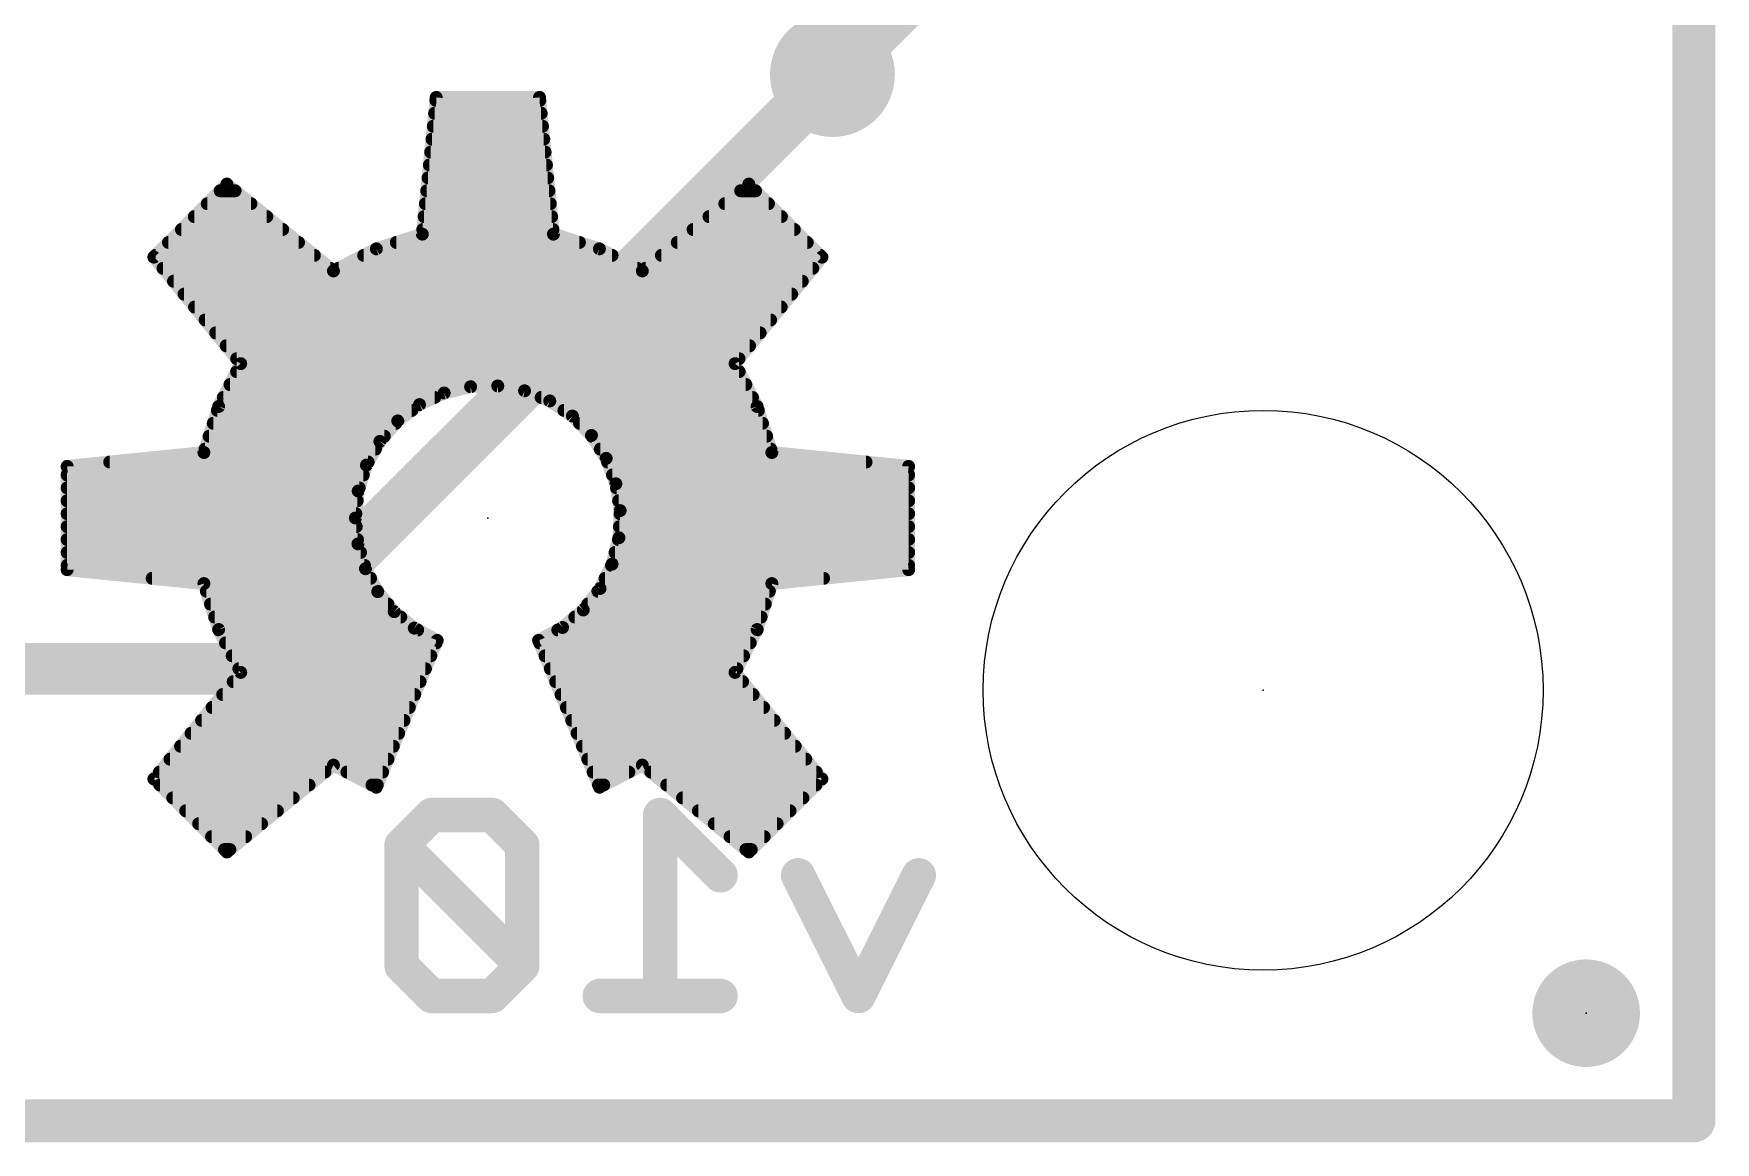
# Model space of a CAD drawing. Extents: x -38 to 69, y -21 to 41.
# Drawn here: x 30.85 to 40.77, y -0.13 to 6.41 of the extents above; entities that cross this region are included whole.
import ezdxf

# ---------------------------------------------------------------- set-up
doc = ezdxf.new("R2010")
doc.units = 0
for name, color, linetype in [('1', 12, 'CONTINUOUS'), ('16', 53, 'CONTINUOUS'), ('18', 110, 'CONTINUOUS'), ('20', 53, 'CONTINUOUS'), ('21', 41, 'CONTINUOUS'), ('23', 53, 'CONTINUOUS'), ('24', 53, 'CONTINUOUS')]:
    doc.layers.add(name, color=color, linetype=linetype)

# ---------------------------------------------------------------- blocks, each defined once
blk = doc.blocks.new('PIE')
at = {"const_width": 0.5}
blk.add_lwpolyline([(0, -0.25, 1), (0, 0.25, 1), (0, -0.25)], format="xyb", dxfattribs=at)
blk = doc.blocks.new('ROUNDV')
at = {"const_width": 0.5}
blk.add_lwpolyline([(0, -0.25, 1), (0, 0.25, 1), (0, -0.25)], format="xyb", dxfattribs=at)

msp = doc.modelspace()

# ---------------------------------------------------------------- linework, layer by layer
at = {"layer": '1', "const_width": 0.254}
for points in [[(40.64, 40.64), (40.64, 0)], [(35.56, 6.1722), (35.56, 7.62)], [(40.64, 0), (0, 0)]]:
    msp.add_lwpolyline(points, dxfattribs=at)
at = {"layer": '1', "const_width": 0.127}
for points in [[(35.4965, 6.1722, 1), (35.6235, 6.1722)], [(40.64, -0.0635, 1), (40.64, 0.0635)], [(40.5765, 0, 1), (40.7035, 0)]]:
    msp.add_lwpolyline(points, format="xyb", dxfattribs=at)
at = {"layer": '16'}
for points, const_width in [([(40.64, 40.64), (40.64, 0)], 0.254), ([(35.56, 6.1722), (39.37, 9.9822)], 0.3048), ([(32.0548, 2.667), (35.56, 6.1722)], 0.3048), ([(32.0548, 2.667), (24.13, 2.667)], 0.3048), ([(33.1969, 1.8043), (33.0189, 1.6264)], 0.2032), ([(33.5528, 1.8043), (33.1969, 1.8043)], 0.2032), ([(33.7307, 1.6264), (33.5528, 1.8043)], 0.2032), ([(34.9001, 1.4484), (34.5442, 1.8043)], 0.2032), ([(34.5442, 1.8043), (34.5442, 0.7366)], 0.2032), ([(33.0189, 1.6264), (33.0189, 0.9146)], 0.2032), ([(33.7307, 0.9146), (33.0189, 1.6264)], 0.2032), ([(33.7307, 0.9146), (33.7307, 1.6264)], 0.2032), ([(35.7136, 0.7366), (35.3577, 1.4484)], 0.2032), ([(36.0695, 1.4484), (35.7136, 0.7366)], 0.2032), ([(33.0189, 0.9146), (33.1969, 0.7366)], 0.2032), ([(33.5528, 0.7366), (33.7307, 0.9146)], 0.2032), ([(33.1969, 0.7366), (33.5528, 0.7366)], 0.2032), ([(34.9001, 0.7366), (34.1883, 0.7366)], 0.2032), ([(40.64, 0), (0, 0)], 0.254)]:
    msp.add_lwpolyline(points, dxfattribs=dict(at, const_width=const_width))
for points, const_width in [([(35.5061, 6.2261, 1), (35.6139, 6.1183)], 0.1524), ([(35.6139, 6.1183, 1), (35.5061, 6.2261)], 0.1524), ([(32.0009, 2.7209, 1), (32.1087, 2.6131)], 0.1524), ([(32.0548, 2.5908, 1), (32.0548, 2.7432)], 0.1524), ([(33.1969, 1.8551, 1), (33.1969, 1.7535)], 0.1016), ([(33.2328, 1.7684, 1), (33.1609, 1.8402)], 0.1016), ([(33.5887, 1.8402, 1), (33.5168, 1.7684)], 0.1016), ([(33.5528, 1.7535, 1), (33.5528, 1.8551)], 0.1016), ([(34.5801, 1.8402, 1), (34.5083, 1.7684)], 0.1016), ([(34.595, 1.8043, 1), (34.4934, 1.8043)], 0.1016), ([(33.0697, 1.6264, 1), (32.9681, 1.6264)], 0.1016), ([(33.0548, 1.6623, 1), (32.983, 1.5904)], 0.1016), ([(32.983, 1.6623, 1), (33.0548, 1.5904)], 0.1016), ([(33.7815, 1.6264, 1), (33.6799, 1.6264)], 0.1016), ([(33.6948, 1.5904, 1), (33.7666, 1.6623)], 0.1016), ([(34.8642, 1.4125, 1), (34.936, 1.4843)], 0.1016), ([(35.4031, 1.4711, 1), (35.3123, 1.4257)], 0.1016), ([(36.1149, 1.4257, 1), (36.0241, 1.4711)], 0.1016), ([(33.0548, 0.9505, 1), (32.983, 0.8786)], 0.1016), ([(33.7666, 0.8786, 1), (33.6948, 0.9505)], 0.1016), ([(33.6948, 0.8786, 1), (33.7666, 0.9505)], 0.1016), ([(32.9681, 0.9146, 1), (33.0697, 0.9146)], 0.1016), ([(33.6799, 0.9146, 1), (33.7815, 0.9146)], 0.1016), ([(33.1969, 0.7874, 1), (33.1969, 0.6858)], 0.1016), ([(33.1609, 0.7007, 1), (33.2328, 0.7725)], 0.1016), ([(33.5168, 0.7725, 1), (33.5887, 0.7007)], 0.1016), ([(33.5528, 0.6858, 1), (33.5528, 0.7874)], 0.1016), ([(34.1883, 0.7874, 1), (34.1883, 0.6858)], 0.1016), ([(34.9001, 0.6858, 1), (34.9001, 0.7874)], 0.1016), ([(35.6682, 0.7593, 1), (35.759, 0.7139)], 0.1016), ([(35.6682, 0.7139, 1), (35.759, 0.7593)], 0.1016), ([(34.4934, 0.7366, 1), (34.595, 0.7366)], 0.1016), ([(40.64, -0.0635, 1), (40.64, 0.0635)], 0.127), ([(40.5765, 0, 1), (40.7035, 0)], 0.127)]:
    msp.add_lwpolyline(points, format="xyb", dxfattribs=dict(at, const_width=const_width))
at = {"layer": '20', "const_width": 0.2032}
for points in [[(40.64, 40.64), (40.64, 0)], [(40.64, 0), (0, 0)]]:
    msp.add_lwpolyline(points, dxfattribs=at)
at = {"layer": '20', "const_width": 0.1016}
for points in [[(40.64, -0.0508, 1), (40.64, 0.0508)], [(40.5892, 0, 1), (40.6908, 0)]]:
    msp.add_lwpolyline(points, format="xyb", dxfattribs=at)
at = {"layer": '20'}
msp.add_circle((38.1, 2.54), 1.651, dxfattribs=at)
at = {"layer": '21', "const_width": 0.0762}
for points in [[(33.2233, 6.0374), (33.1414, 5.2307)], [(33.2215, 6.0198), (33.8345, 6.0198)], [(33.8327, 6.0374), (33.2233, 6.0374)], [(33.9146, 5.2307), (33.8327, 6.0374)], [(33.2138, 5.9436), (33.8422, 5.9436)], [(33.206, 5.8674), (33.85, 5.8674)], [(33.1906, 5.715), (33.8654, 5.715)], [(33.1983, 5.7912), (33.8577, 5.7912)], [(33.1828, 5.6388), (33.8732, 5.6388)], [(31.9888, 5.526), (31.558, 5.0952)], [(32.6172, 5.0136), (31.9888, 5.526)], [(33.1751, 5.5626), (33.8809, 5.5626)], [(35.0672, 5.526), (34.4388, 5.0136)], [(35.498, 5.0952), (35.0672, 5.526)], [(31.9492, 5.4864), (32.0374, 5.4864)], [(33.1674, 5.4864), (33.8886, 5.4864)], [(35.0186, 5.4864), (35.1068, 5.4864)], [(31.7968, 5.334), (32.2243, 5.334)], [(31.873, 5.4102), (32.1308, 5.4102)], [(33.1519, 5.334), (33.9041, 5.334)], [(33.1596, 5.4102), (33.8964, 5.4102)], [(34.8317, 5.334), (35.2592, 5.334)], [(34.9252, 5.4102), (35.183, 5.4102)], [(31.7206, 5.2578), (32.3177, 5.2578)], [(33.1414, 5.2307), (32.8703, 5.1439)], [(33.1442, 5.2578), (33.9119, 5.2578)], [(34.1857, 5.1439), (33.9146, 5.2307)], [(34.7383, 5.2578), (35.3354, 5.2578)], [(31.6444, 5.1816), (32.4112, 5.1816)], [(32.8703, 5.1439), (32.6172, 5.0136)], [(32.988, 5.1816), (34.068, 5.1816)], [(34.4388, 5.0136), (34.1857, 5.1439)], [(34.6448, 5.1816), (35.4116, 5.1816)], [(31.558, 5.0952), (32.0704, 4.4668)], [(31.5682, 5.1054), (32.5046, 5.1054)], [(31.6118, 5.0292), (32.5981, 5.0292)], [(32.6475, 5.0292), (34.4085, 5.0292)], [(32.7955, 5.1054), (34.2605, 5.1054)], [(34.4579, 5.0292), (35.4442, 5.0292)], [(34.5514, 5.1054), (35.4878, 5.1054)], [(34.9856, 4.4668), (35.498, 5.0952)], [(31.674, 4.953), (35.382, 4.953)], [(31.7361, 4.8768), (35.3199, 4.8768)], [(31.7982, 4.8006), (35.2578, 4.8006)], [(31.8604, 4.7244), (35.1956, 4.7244)], [(31.9225, 4.6482), (35.1335, 4.6482)], [(31.9846, 4.572), (35.0714, 4.572)], [(32.0704, 4.4668), (31.9401, 4.2137)], [(32.0468, 4.4958), (35.0092, 4.4958)], [(35.1159, 4.2137), (34.9856, 4.4668)], [(32.0069, 4.3434), (35.0492, 4.3434)], [(32.0461, 4.4196), (35.0099, 4.4196)], [(33.2699, 4.2934), (33.426, 4.3306)], [(33.426, 4.3306), (33.5864, 4.3351)], [(33.5864, 4.3351), (33.7443, 4.3068)], [(31.9676, 4.2672), (33.2141, 4.2672)], [(33.1248, 4.2252), (33.2699, 4.2934)], [(33.7443, 4.3068), (33.893, 4.2468)], [(33.8423, 4.2672), (35.0884, 4.2672)], [(33.893, 4.2468), (34.0264, 4.1576)], [(31.9401, 4.2137), (31.8533, 3.9426)], [(31.9328, 4.191), (33.0793, 4.191)], [(32.8908, 4.0081), (32.9966, 4.1287)], [(32.9966, 4.1287), (33.1248, 4.2252)], [(33.9765, 4.191), (35.1232, 4.191)], [(34.0264, 4.1576), (34.1388, 4.0431)], [(35.2027, 3.9426), (35.1159, 4.2137)], [(31.884, 4.0386), (32.9175, 4.0386)], [(31.9084, 4.1148), (32.9844, 4.1148)], [(34.0685, 4.1148), (35.1476, 4.1148)], [(34.1388, 4.0431), (34.2254, 3.9081)], [(34.1417, 4.0386), (35.172, 4.0386)], [(31.8533, 3.9426), (31.0466, 3.8607)], [(31.8596, 3.9624), (32.865, 3.9624)], [(32.8119, 3.8684), (32.8908, 4.0081)], [(34.1906, 3.9624), (35.1964, 3.9624)], [(36.0094, 3.8607), (35.2027, 3.9426)], [(31.0466, 3.8607), (31.0466, 3.2513)], [(31.2978, 3.8862), (32.8219, 3.8862)], [(32.7632, 3.7156), (32.8119, 3.8684)], [(34.2254, 3.9081), (34.2826, 3.7582)], [(34.2338, 3.8862), (35.7582, 3.8862)], [(36.0094, 3.2513), (36.0094, 3.8607)], [(31.0466, 3.81), (32.7933, 3.81)], [(31.0466, 3.7338), (32.769, 3.7338)], [(34.2629, 3.81), (36.0094, 3.81)], [(34.2826, 3.7582), (34.308, 3.5998)], [(34.2866, 3.7338), (36.0094, 3.7338)], [(31.0466, 3.6576), (32.7572, 3.6576)], [(32.7467, 3.556), (32.7632, 3.7156)], [(34.2988, 3.6576), (36.0094, 3.6576)], [(31.0466, 3.5814), (32.7493, 3.5814)], [(32.7617, 3.4036), (32.7467, 3.556)], [(34.308, 3.5998), (34.3005, 3.4396)], [(34.3072, 3.5814), (36.0094, 3.5814)], [(31.0466, 3.5052), (32.7517, 3.5052)], [(34.3005, 3.4396), (34.2605, 3.2842)], [(34.3036, 3.5052), (36.0094, 3.5052)], [(31.0466, 3.429), (32.7592, 3.429)], [(31.0466, 3.3528), (32.7771, 3.3528)], [(32.8062, 3.257), (32.7617, 3.4036)], [(34.2782, 3.3528), (36.0094, 3.3528)], [(34.2978, 3.429), (36.0094, 3.429)], [(31.0466, 3.2766), (32.8002, 3.2766)], [(31.0466, 3.2513), (31.8533, 3.1694)], [(32.8784, 3.1219), (32.8062, 3.257)], [(34.2605, 3.2842), (34.1895, 3.1404)], [(34.2567, 3.2766), (36.0094, 3.2766)], [(35.2027, 3.1694), (36.0094, 3.2513)], [(31.548, 3.2004), (32.8364, 3.2004)], [(31.8533, 3.1694), (31.9401, 2.8983)], [(34.1895, 3.1404), (34.0907, 3.014)], [(34.2191, 3.2004), (35.508, 3.2004)], [(35.1159, 2.8983), (35.2027, 3.1694)], [(31.8678, 3.1242), (32.8772, 3.1242)], [(31.8922, 3.048), (32.939, 3.048)], [(32.9755, 3.0035), (32.8784, 3.1219)], [(34.1173, 3.048), (35.1638, 3.048)], [(34.1769, 3.1242), (35.1882, 3.1242)], [(31.9165, 2.9718), (33.0142, 2.9718)], [(33.0939, 2.9064), (32.9755, 3.0035)], [(34.0907, 3.014), (33.9681, 2.9105)], [(34.0407, 2.9718), (35.1395, 2.9718)], [(31.9401, 2.8983), (32.0704, 2.6452)], [(31.9414, 2.8956), (33.1141, 2.8956)], [(33.229, 2.8342), (33.0939, 2.9064)], [(33.9681, 2.9105), (33.827, 2.8342)], [(33.9406, 2.8956), (35.1146, 2.8956)], [(34.9856, 2.6452), (35.1159, 2.8983)], [(31.9807, 2.8194), (33.2229, 2.8194)], [(32.0199, 2.7432), (33.1913, 2.7432)], [(32.8702, 1.968), (33.229, 2.8342)], [(33.827, 2.8342), (34.1858, 1.968)], [(33.8331, 2.8194), (35.0753, 2.8194)], [(33.8647, 2.7432), (35.0361, 2.7432)], [(32.0704, 2.6452), (31.558, 2.0168)], [(32.0592, 2.667), (33.1597, 2.667)], [(33.8963, 2.667), (34.9968, 2.667)], [(35.498, 2.0168), (34.9856, 2.6452)], [(32.026, 2.5908), (33.1282, 2.5908)], [(33.9278, 2.5908), (35.03, 2.5908)], [(31.9639, 2.5146), (33.0966, 2.5146)], [(33.9594, 2.5146), (35.0921, 2.5146)], [(31.8396, 2.3622), (33.0335, 2.3622)], [(31.9018, 2.4384), (33.065, 2.4384)], [(33.9909, 2.4384), (35.1542, 2.4384)], [(34.0225, 2.3622), (35.2164, 2.3622)], [(31.7775, 2.286), (33.0019, 2.286)], [(34.0541, 2.286), (35.2785, 2.286)], [(31.7154, 2.2098), (32.9704, 2.2098)], [(34.0856, 2.2098), (35.3406, 2.2098)], [(31.5911, 2.0574), (32.5669, 2.0574)], [(31.6532, 2.1336), (32.9388, 2.1336)], [(31.9888, 1.586), (32.6172, 2.0984)], [(32.6172, 2.0984), (32.8702, 1.968)], [(32.6967, 2.0574), (32.9072, 2.0574)], [(34.1172, 2.1336), (35.4028, 2.1336)], [(34.1488, 2.0574), (34.3593, 2.0574)], [(34.1858, 1.968), (34.4388, 2.0984)], [(34.4388, 2.0984), (35.0672, 1.586)], [(34.4891, 2.0574), (35.4649, 2.0574)], [(31.558, 2.0168), (31.9888, 1.586)], [(31.5936, 1.9812), (32.4735, 1.9812)], [(32.8446, 1.9812), (32.8757, 1.9812)], [(34.1803, 1.9812), (34.2114, 1.9812)], [(34.5825, 1.9812), (35.4624, 1.9812)], [(35.0672, 1.586), (35.498, 2.0168)], [(31.6698, 1.905), (32.38, 1.905)], [(34.676, 1.905), (35.3862, 1.905)], [(31.746, 1.8288), (32.2866, 1.8288)], [(31.8222, 1.7526), (32.1931, 1.7526)], [(34.7694, 1.8288), (35.31, 1.8288)], [(34.8629, 1.7526), (35.2338, 1.7526)], [(31.8984, 1.6764), (32.0997, 1.6764)], [(34.9563, 1.6764), (35.1576, 1.6764)], [(31.9746, 1.6002), (32.0062, 1.6002)], [(35.0498, 1.6002), (35.0814, 1.6002)]]:
    msp.add_lwpolyline(points, dxfattribs=at)
at = {"layer": '21', "const_width": 0.0381}
for points in [[(33.2215, 6.0389, 1), (33.2215, 6.0008)], [(33.2233, 6.0564, 1), (33.2233, 6.0183)], [(33.2423, 6.0355, 1), (33.2043, 6.0393)], [(33.8517, 6.0393, 1), (33.8137, 6.0355)], [(33.8327, 6.0183, 1), (33.8327, 6.0564)], [(33.8345, 6.0008, 1), (33.8345, 6.0389)], [(33.2138, 5.9627, 1), (33.2138, 5.9245)], [(33.8422, 5.9245, 1), (33.8422, 5.9627)], [(33.206, 5.8864, 1), (33.206, 5.8483)], [(33.85, 5.8483, 1), (33.85, 5.8864)], [(33.1906, 5.734, 1), (33.1906, 5.6959)], [(33.1983, 5.8102, 1), (33.1983, 5.7721)], [(33.8577, 5.7721, 1), (33.8577, 5.8102)], [(33.8654, 5.6959, 1), (33.8654, 5.734)], [(33.1828, 5.6579, 1), (33.1828, 5.6198)], [(33.8732, 5.6198, 1), (33.8732, 5.6579)], [(32.0008, 5.5408, 1), (31.9768, 5.5112)], [(32.0023, 5.5125, 1), (31.9753, 5.5395)], [(33.1751, 5.5817, 1), (33.1751, 5.5436)], [(33.8809, 5.5436, 1), (33.8809, 5.5817)], [(35.0807, 5.5395, 1), (35.0537, 5.5125)], [(35.0792, 5.5112, 1), (35.0552, 5.5408)], [(31.9492, 5.5055, 1), (31.9492, 5.4674)], [(32.0374, 5.4674, 1), (32.0374, 5.5055)], [(33.1674, 5.5055, 1), (33.1674, 5.4674)], [(33.8886, 5.4674, 1), (33.8886, 5.5055)], [(35.0186, 5.5055, 1), (35.0186, 5.4674)], [(35.1068, 5.4674, 1), (35.1068, 5.5055)], [(31.7968, 5.3531, 1), (31.7968, 5.315)], [(31.873, 5.4293, 1), (31.873, 5.3912)], [(32.1308, 5.3912, 1), (32.1308, 5.4293)], [(32.2243, 5.315, 1), (32.2243, 5.3531)], [(33.1519, 5.3531, 1), (33.1519, 5.315)], [(33.1596, 5.4293, 1), (33.1596, 5.3912)], [(33.8964, 5.3912, 1), (33.8964, 5.4293)], [(33.9041, 5.315, 1), (33.9041, 5.3531)], [(34.8317, 5.3531, 1), (34.8317, 5.315)], [(34.9252, 5.4293, 1), (34.9252, 5.3912)], [(35.183, 5.3912, 1), (35.183, 5.4293)], [(35.2592, 5.315, 1), (35.2592, 5.3531)], [(31.7206, 5.2769, 1), (31.7206, 5.2388)], [(32.3177, 5.2388, 1), (32.3177, 5.2769)], [(33.1442, 5.2769, 1), (33.1442, 5.2388)], [(33.1472, 5.2126, 1), (33.1356, 5.2488)], [(33.9204, 5.2488, 1), (33.9088, 5.2126)], [(33.9119, 5.2388, 1), (33.9119, 5.2769)], [(34.7383, 5.2769, 1), (34.7383, 5.2388)], [(35.3354, 5.2388, 1), (35.3354, 5.2769)], [(31.6444, 5.2007, 1), (31.6444, 5.1626)], [(32.4112, 5.1626, 1), (32.4112, 5.2007)], [(32.8645, 5.1621, 1), (32.8761, 5.1258)], [(32.879, 5.127, 1), (32.8616, 5.1609)], [(32.988, 5.2007, 1), (32.988, 5.1626)], [(33.1224, 5.2326, 1), (33.1604, 5.2288)], [(33.8956, 5.2288, 1), (33.9336, 5.2326)], [(34.068, 5.1626, 1), (34.068, 5.2007)], [(34.1944, 5.1609, 1), (34.177, 5.127)], [(34.1799, 5.1258, 1), (34.1915, 5.1621)], [(34.6448, 5.2007, 1), (34.6448, 5.1626)], [(35.4116, 5.1626, 1), (35.4116, 5.2007)], [(31.5728, 5.1072, 1), (31.5432, 5.0832)], [(31.5445, 5.1087, 1), (31.5715, 5.0817)], [(31.5682, 5.1245, 1), (31.5682, 5.0864)], [(31.6118, 5.0483, 1), (31.6118, 5.0102)], [(32.5046, 5.0864, 1), (32.5046, 5.1245)], [(32.5981, 5.0102, 1), (32.5981, 5.0483)], [(32.6475, 5.0483, 1), (32.6475, 5.0102)], [(32.7955, 5.1245, 1), (32.7955, 5.0864)], [(34.2605, 5.0864, 1), (34.2605, 5.1245)], [(34.4085, 5.0102, 1), (34.4085, 5.0483)], [(34.4579, 5.0483, 1), (34.4579, 5.0102)], [(34.5514, 5.1245, 1), (34.5514, 5.0864)], [(35.4442, 5.0102, 1), (35.4442, 5.0483)], [(35.5128, 5.0832, 1), (35.4832, 5.1072)], [(35.4845, 5.0817, 1), (35.5115, 5.1087)], [(35.4878, 5.0864, 1), (35.4878, 5.1245)], [(31.674, 4.9721, 1), (31.674, 4.934)], [(32.6085, 5.0305, 1), (32.6259, 4.9967)], [(32.6052, 4.9988, 1), (32.6292, 5.0284)], [(34.4268, 5.0284, 1), (34.4508, 4.9988)], [(34.4301, 4.9967, 1), (34.4475, 5.0305)], [(35.382, 4.934, 1), (35.382, 4.9721)], [(31.7361, 4.8959, 1), (31.7361, 4.8578)], [(35.3199, 4.8578, 1), (35.3199, 4.8959)], [(31.7982, 4.8197, 1), (31.7982, 4.7816)], [(31.8604, 4.7435, 1), (31.8604, 4.7054)], [(35.1956, 4.7054, 1), (35.1956, 4.7435)], [(35.2578, 4.7816, 1), (35.2578, 4.8197)], [(31.9225, 4.6673, 1), (31.9225, 4.6292)], [(35.1335, 4.6292, 1), (35.1335, 4.6673)], [(31.9846, 4.5911, 1), (31.9846, 4.553)], [(35.0714, 4.553, 1), (35.0714, 4.5911)], [(32.0468, 4.5149, 1), (32.0468, 4.4768)], [(32.0873, 4.4581, 1), (32.0535, 4.4755)], [(32.0556, 4.4548, 1), (32.0852, 4.4788)], [(35.0025, 4.4755, 1), (34.9687, 4.4581)], [(34.9708, 4.4788, 1), (35.0004, 4.4548)], [(35.0092, 4.4768, 1), (35.0092, 4.5149)], [(32.0069, 4.3624, 1), (32.0069, 4.3243)], [(32.0461, 4.4386, 1), (32.0461, 4.4005)], [(33.4255, 4.3496, 1), (33.4265, 4.3116)], [(33.4304, 4.3121, 1), (33.4216, 4.3491)], [(33.5897, 4.3539, 1), (33.583, 4.3163)], [(33.5869, 4.3161, 1), (33.5858, 4.3541)], [(35.0099, 4.4005, 1), (35.0099, 4.4386)], [(35.0492, 4.3243, 1), (35.0492, 4.3624)], [(31.9676, 4.2862, 1), (31.9676, 4.2481)], [(33.2141, 4.2481, 1), (33.2141, 4.2862)], [(33.2655, 4.312, 1), (33.2743, 4.2749)], [(33.278, 4.2762, 1), (33.2618, 4.3107)], [(33.7514, 4.3244, 1), (33.7371, 4.2891)], [(33.7409, 4.288, 1), (33.7476, 4.3255)], [(33.8423, 4.2862, 1), (33.8423, 4.2481)], [(33.9036, 4.2626, 1), (33.8825, 4.2309)], [(33.8859, 4.2291, 1), (33.9002, 4.2644)], [(35.0884, 4.2481, 1), (35.0884, 4.2862)], [(31.9328, 4.21, 1), (31.9328, 4.1719)], [(31.9231, 4.2224, 1), (31.957, 4.205)], [(31.9582, 4.2079, 1), (31.9219, 4.2195)], [(33.0109, 4.1162, 1), (32.9822, 4.1413)], [(33.0793, 4.1719, 1), (33.0793, 4.21)], [(33.1166, 4.2424, 1), (33.1329, 4.2079)], [(33.1362, 4.21, 1), (33.1133, 4.2404)], [(33.9765, 4.21, 1), (33.9765, 4.1719)], [(34.04, 4.171, 1), (34.0128, 4.1443)], [(34.0158, 4.1418, 1), (34.037, 4.1735)], [(35.1341, 4.2195, 1), (35.0978, 4.2079)], [(35.099, 4.205, 1), (35.1329, 4.2224)], [(35.1232, 4.1719, 1), (35.1232, 4.21)], [(31.884, 4.0577, 1), (31.884, 4.0196)], [(31.9084, 4.1338, 1), (31.9084, 4.0957)], [(32.9175, 4.0196, 1), (32.9175, 4.0577)], [(32.9851, 4.1439, 1), (33.008, 4.1135)], [(32.9844, 4.0957, 1), (32.9844, 4.1338)], [(34.0685, 4.1338, 1), (34.0685, 4.0957)], [(34.1548, 4.0534, 1), (34.1228, 4.0329)], [(34.1417, 4.0577, 1), (34.1417, 4.0196)], [(34.1252, 4.0298, 1), (34.1524, 4.0565)], [(35.1476, 4.0957, 1), (35.1476, 4.1338)], [(35.172, 4.0196, 1), (35.172, 4.0577)], [(31.8352, 3.9484, 1), (31.8714, 3.9368)], [(31.8596, 3.9815, 1), (31.8596, 3.9434)], [(31.8552, 3.9236, 1), (31.8514, 3.9616)], [(32.865, 3.9434, 1), (32.865, 3.9815)], [(32.8765, 4.0207, 1), (32.9051, 3.9955)], [(32.9074, 3.9987, 1), (32.8742, 4.0175)], [(34.1906, 3.9815, 1), (34.1906, 3.9434)], [(35.2046, 3.9616, 1), (35.2008, 3.9236)], [(35.1846, 3.9368, 1), (35.2208, 3.9484)], [(35.1964, 3.9434, 1), (35.1964, 3.9815)], [(31.0447, 3.8797, 1), (31.0485, 3.8417)], [(31.0657, 3.8607, 1), (31.0276, 3.8607)], [(31.2978, 3.9053, 1), (31.2978, 3.8672)], [(32.7953, 3.8778, 1), (32.8285, 3.8591)], [(32.83, 3.8626, 1), (32.7937, 3.8742)], [(32.8219, 3.8672, 1), (32.8219, 3.9053)], [(34.2432, 3.9149, 1), (34.2076, 3.9013)], [(34.2094, 3.8978, 1), (34.2415, 3.9184)], [(34.2338, 3.9053, 1), (34.2338, 3.8672)], [(35.7582, 3.8672, 1), (35.7582, 3.9053)], [(36.0284, 3.8607, 1), (35.9903, 3.8607)], [(36.0075, 3.8417, 1), (36.0113, 3.8797)], [(31.0466, 3.8291, 1), (31.0466, 3.791)], [(31.0466, 3.7529, 1), (31.0466, 3.7147)], [(32.769, 3.7147, 1), (32.769, 3.7529)], [(32.7933, 3.791, 1), (32.7933, 3.8291)], [(34.2629, 3.8291, 1), (34.2629, 3.791)], [(34.3015, 3.7612, 1), (34.2638, 3.7552)], [(34.2648, 3.7514, 1), (34.3004, 3.765)], [(34.2866, 3.7529, 1), (34.2866, 3.7147)], [(36.0094, 3.791, 1), (36.0094, 3.8291)], [(36.0094, 3.7147, 1), (36.0094, 3.7529)], [(31.0466, 3.6766, 1), (31.0466, 3.6385)], [(32.745, 3.7214, 1), (32.7813, 3.7098)], [(32.7821, 3.7136, 1), (32.7442, 3.7175)], [(32.7572, 3.6385, 1), (32.7572, 3.6766)], [(34.2988, 3.6766, 1), (34.2988, 3.6385)], [(36.0094, 3.6385, 1), (36.0094, 3.6766)], [(31.0466, 3.6005, 1), (31.0466, 3.5624)], [(32.7657, 3.5579, 1), (32.7277, 3.5541)], [(32.7278, 3.558, 1), (32.7656, 3.554)], [(32.7493, 3.5624, 1), (32.7493, 3.6005)], [(34.3072, 3.6005, 1), (34.3072, 3.5624)], [(34.3271, 3.5989, 1), (34.289, 3.6007)], [(34.2892, 3.5968, 1), (34.3268, 3.6028)], [(36.0094, 3.5624, 1), (36.0094, 3.6005)], [(31.0466, 3.5243, 1), (31.0466, 3.4862)], [(32.7517, 3.4862, 1), (32.7517, 3.5243)], [(34.319, 3.4348, 1), (34.2821, 3.4443)], [(34.3036, 3.5243, 1), (34.3036, 3.4862)], [(36.0094, 3.4862, 1), (36.0094, 3.5243)], [(31.0466, 3.4481, 1), (31.0466, 3.41)], [(31.0466, 3.3719, 1), (31.0466, 3.3338)], [(32.7799, 3.4091, 1), (32.7435, 3.398)], [(32.7427, 3.4017, 1), (32.7807, 3.4054)], [(32.7592, 3.41, 1), (32.7592, 3.4481)], [(32.7771, 3.3338, 1), (32.7771, 3.3719)], [(34.2782, 3.3719, 1), (34.2782, 3.3338)], [(34.2978, 3.4481, 1), (34.2978, 3.41)], [(34.2815, 3.4405, 1), (34.3196, 3.4387)], [(36.0094, 3.41, 1), (36.0094, 3.4481)], [(36.0094, 3.3338, 1), (36.0094, 3.3719)], [(31.0466, 3.2957, 1), (31.0466, 3.2576)], [(31.0485, 3.2703, 1), (31.0447, 3.2323)], [(32.823, 3.266, 1), (32.7894, 3.248)], [(32.7879, 3.2515, 1), (32.8244, 3.2625)], [(32.8002, 3.2576, 1), (32.8002, 3.2957)], [(34.2567, 3.2957, 1), (34.2567, 3.2576)], [(34.242, 3.289, 1), (34.2789, 3.2795)], [(34.2776, 3.2758, 1), (34.2434, 3.2927)], [(36.0113, 3.2323, 1), (36.0075, 3.2703)], [(36.0094, 3.2576, 1), (36.0094, 3.2957)], [(31.0276, 3.2513, 1), (31.0657, 3.2513)], [(31.548, 3.2195, 1), (31.548, 3.1814)], [(31.8714, 3.1752, 1), (31.8352, 3.1636)], [(31.8514, 3.1504, 1), (31.8552, 3.1884)], [(32.8364, 3.1814, 1), (32.8364, 3.2195)], [(34.2045, 3.1286, 1), (34.1745, 3.1521)], [(34.2191, 3.2195, 1), (34.2191, 3.1814)], [(35.2008, 3.1884, 1), (35.2046, 3.1504)], [(35.2208, 3.1636, 1), (35.1846, 3.1752)], [(35.508, 3.1814, 1), (35.508, 3.2195)], [(35.9903, 3.2513, 1), (36.0284, 3.2513)], [(31.8678, 3.1433, 1), (31.8678, 3.1052)], [(31.8922, 3.0671, 1), (31.8922, 3.029)], [(32.8931, 3.134, 1), (32.8636, 3.1099)], [(32.8616, 3.113, 1), (32.8952, 3.1309)], [(32.8772, 3.1052, 1), (32.8772, 3.1433)], [(32.939, 3.029, 1), (32.939, 3.0671)], [(34.1173, 3.0671, 1), (34.1173, 3.029)], [(34.1769, 3.1433, 1), (34.1769, 3.1052)], [(34.1724, 3.1488, 1), (34.2066, 3.1319)], [(35.1638, 3.029, 1), (35.1638, 3.0671)], [(35.1882, 3.1052, 1), (35.1882, 3.1433)], [(31.9165, 2.9909, 1), (31.9165, 2.9527)], [(32.9876, 3.0183, 1), (32.9634, 2.9888)], [(32.9608, 2.9915, 1), (32.9903, 3.0156)], [(33.0142, 2.9527, 1), (33.0142, 2.9909)], [(34.0407, 2.9909, 1), (34.0407, 2.9527)], [(34.0757, 3.0257, 1), (34.1057, 3.0023)], [(34.103, 2.9994, 1), (34.0784, 3.0286)], [(35.1395, 2.9527, 1), (35.1395, 2.9909)], [(31.957, 2.907, 1), (31.9231, 2.8896)], [(31.9219, 2.8925, 1), (31.9582, 2.9041)], [(31.9414, 2.9146, 1), (31.9414, 2.8765)], [(33.1029, 2.9232, 1), (33.0849, 2.8896)], [(33.0818, 2.8917, 1), (33.106, 2.9211)], [(33.1141, 2.8765, 1), (33.1141, 2.9146)], [(33.9406, 2.9146, 1), (33.9406, 2.8765)], [(33.9558, 2.925, 1), (33.9804, 2.8959)], [(33.9772, 2.8937, 1), (33.9591, 2.9272)], [(35.0978, 2.9041, 1), (35.1341, 2.8925)], [(35.1329, 2.8896, 1), (35.099, 2.907)], [(35.1146, 2.8765, 1), (35.1146, 2.9146)], [(31.9807, 2.8385, 1), (31.9807, 2.8004)], [(32.0199, 2.7623, 1), (32.0199, 2.7242)], [(33.1913, 2.7242, 1), (33.1913, 2.7623)], [(33.2466, 2.8269, 1), (33.2114, 2.8415)], [(33.22, 2.8174, 1), (33.238, 2.851)], [(33.2229, 2.8004, 1), (33.2229, 2.8385)], [(33.8179, 2.851, 1), (33.8361, 2.8174)], [(33.8446, 2.8415, 1), (33.8094, 2.8269)], [(33.8331, 2.8385, 1), (33.8331, 2.8004)], [(33.8647, 2.7623, 1), (33.8647, 2.7242)], [(35.0361, 2.7242, 1), (35.0361, 2.7623)], [(35.0753, 2.8004, 1), (35.0753, 2.8385)], [(32.0592, 2.6861, 1), (32.0592, 2.648)], [(32.0852, 2.6332, 1), (32.0556, 2.6572)], [(33.1597, 2.648, 1), (33.1597, 2.6861)], [(33.8963, 2.6861, 1), (33.8963, 2.648)], [(35.0004, 2.6572, 1), (34.9708, 2.6332)], [(34.9968, 2.648, 1), (34.9968, 2.6861)], [(32.026, 2.6099, 1), (32.026, 2.5718)], [(32.0535, 2.6365, 1), (32.0873, 2.6539)], [(33.1282, 2.5718, 1), (33.1282, 2.6099)], [(33.9278, 2.6099, 1), (33.9278, 2.5718)], [(34.9687, 2.6539, 1), (35.0025, 2.6365)], [(35.03, 2.5718, 1), (35.03, 2.6099)], [(31.9639, 2.5337, 1), (31.9639, 2.4956)], [(33.0966, 2.4956, 1), (33.0966, 2.5337)], [(33.9594, 2.5337, 1), (33.9594, 2.4956)], [(35.0921, 2.4956, 1), (35.0921, 2.5337)], [(31.8396, 2.3813, 1), (31.8396, 2.3432)], [(31.9018, 2.4575, 1), (31.9018, 2.4194)], [(33.0335, 2.3432, 1), (33.0335, 2.3813)], [(33.065, 2.4194, 1), (33.065, 2.4575)], [(33.9909, 2.4575, 1), (33.9909, 2.4194)], [(34.0225, 2.3813, 1), (34.0225, 2.3432)], [(35.1542, 2.4194, 1), (35.1542, 2.4575)], [(35.2164, 2.3432, 1), (35.2164, 2.3813)], [(31.7775, 2.3051, 1), (31.7775, 2.267)], [(33.0019, 2.267, 1), (33.0019, 2.3051)], [(34.0541, 2.3051, 1), (34.0541, 2.267)], [(35.2785, 2.267, 1), (35.2785, 2.3051)], [(31.7154, 2.2288, 1), (31.7154, 2.1907)], [(32.9704, 2.1907, 1), (32.9704, 2.2288)], [(34.0856, 2.2288, 1), (34.0856, 2.1907)], [(35.3406, 2.1907, 1), (35.3406, 2.2288)], [(31.5911, 2.0764, 1), (31.5911, 2.0383)], [(31.6532, 2.1526, 1), (31.6532, 2.1145)], [(32.5669, 2.0383, 1), (32.5669, 2.0764)], [(32.6259, 2.1153, 1), (32.6085, 2.0815)], [(32.6292, 2.0836, 1), (32.6052, 2.1132)], [(32.6967, 2.0764, 1), (32.6967, 2.0383)], [(32.9072, 2.0383, 1), (32.9072, 2.0764)], [(32.9388, 2.1145, 1), (32.9388, 2.1526)], [(34.1172, 2.1526, 1), (34.1172, 2.1145)], [(34.1488, 2.0764, 1), (34.1488, 2.0383)], [(34.3593, 2.0383, 1), (34.3593, 2.0764)], [(34.4508, 2.1132, 1), (34.4268, 2.0836)], [(34.4475, 2.0815, 1), (34.4301, 2.1153)], [(34.4891, 2.0764, 1), (34.4891, 2.0383)], [(35.4028, 2.1145, 1), (35.4028, 2.1526)], [(35.4649, 2.0383, 1), (35.4649, 2.0764)], [(31.5715, 2.0303, 1), (31.5445, 2.0033)], [(31.5432, 2.0288, 1), (31.5728, 2.0048)], [(31.5936, 2.0002, 1), (31.5936, 1.9622)], [(32.4735, 1.9622, 1), (32.4735, 2.0002)], [(32.8446, 2.0002, 1), (32.8446, 1.9622)], [(32.8526, 1.9753, 1), (32.8878, 1.9607)], [(32.8615, 1.9511, 1), (32.8789, 1.9849)], [(32.8757, 1.9622, 1), (32.8757, 2.0002)], [(34.1803, 2.0002, 1), (34.1803, 1.9622)], [(34.1771, 1.9849, 1), (34.1945, 1.9511)], [(34.1682, 1.9607, 1), (34.2034, 1.9753)], [(34.2114, 1.9622, 1), (34.2114, 2.0002)], [(34.5825, 2.0002, 1), (34.5825, 1.9622)], [(35.4624, 1.9622, 1), (35.4624, 2.0002)], [(35.4832, 2.0048, 1), (35.5128, 2.0288)], [(35.5115, 2.0033, 1), (35.4845, 2.0303)], [(31.6698, 1.9241, 1), (31.6698, 1.886)], [(32.38, 1.886, 1), (32.38, 1.9241)], [(34.676, 1.9241, 1), (34.676, 1.886)], [(35.3862, 1.886, 1), (35.3862, 1.9241)], [(31.746, 1.8478, 1), (31.746, 1.8097)], [(31.8222, 1.7717, 1), (31.8222, 1.7336)], [(32.1931, 1.7336, 1), (32.1931, 1.7717)], [(32.2866, 1.8097, 1), (32.2866, 1.8478)], [(34.7694, 1.8478, 1), (34.7694, 1.8097)], [(34.8629, 1.7717, 1), (34.8629, 1.7336)], [(35.2338, 1.7336, 1), (35.2338, 1.7717)], [(35.31, 1.8097, 1), (35.31, 1.8478)], [(31.8984, 1.6955, 1), (31.8984, 1.6574)], [(32.0997, 1.6574, 1), (32.0997, 1.6955)], [(34.9563, 1.6955, 1), (34.9563, 1.6574)], [(35.1576, 1.6574, 1), (35.1576, 1.6955)], [(31.9746, 1.6193, 1), (31.9746, 1.5812)], [(31.9768, 1.6008, 1), (32.0008, 1.5712)], [(31.9753, 1.5725, 1), (32.0023, 1.5995)], [(32.0062, 1.5812, 1), (32.0062, 1.6193)], [(35.0498, 1.6193, 1), (35.0498, 1.5812)], [(35.0537, 1.5995, 1), (35.0807, 1.5725)], [(35.0552, 1.5712, 1), (35.0792, 1.6008)], [(35.0814, 1.5812, 1), (35.0814, 1.6193)]]:
    msp.add_lwpolyline(points, format="xyb", dxfattribs=at)
at = {"layer": '23'}
for p in [(33.528, 3.556), (38.1, 2.54), (40.005, 0.635)]:
    msp.add_point(p, dxfattribs=at)
at = {"layer": '24'}
msp.add_point((40.005, 0.635), dxfattribs=at)

# ---------------------------------------------------------------- block references
at = {"layer": '1', "xscale": 0.635, "yscale": 0.635}
msp.add_blockref('PIE', (40.005, 0.635), dxfattribs=at)
at = {"layer": '16', "xscale": 0.635, "yscale": 0.635}
msp.add_blockref('PIE', (40.005, 0.635), dxfattribs=at)
at = {"layer": '18', "xscale": 0.7366, "yscale": 0.7366}
msp.add_blockref('ROUNDV', (35.56, 6.1722), dxfattribs=at)
msp.add_blockref('ROUNDV', (35.56, 6.1722), dxfattribs=at)

doc.saveas('drawing.dxf')
